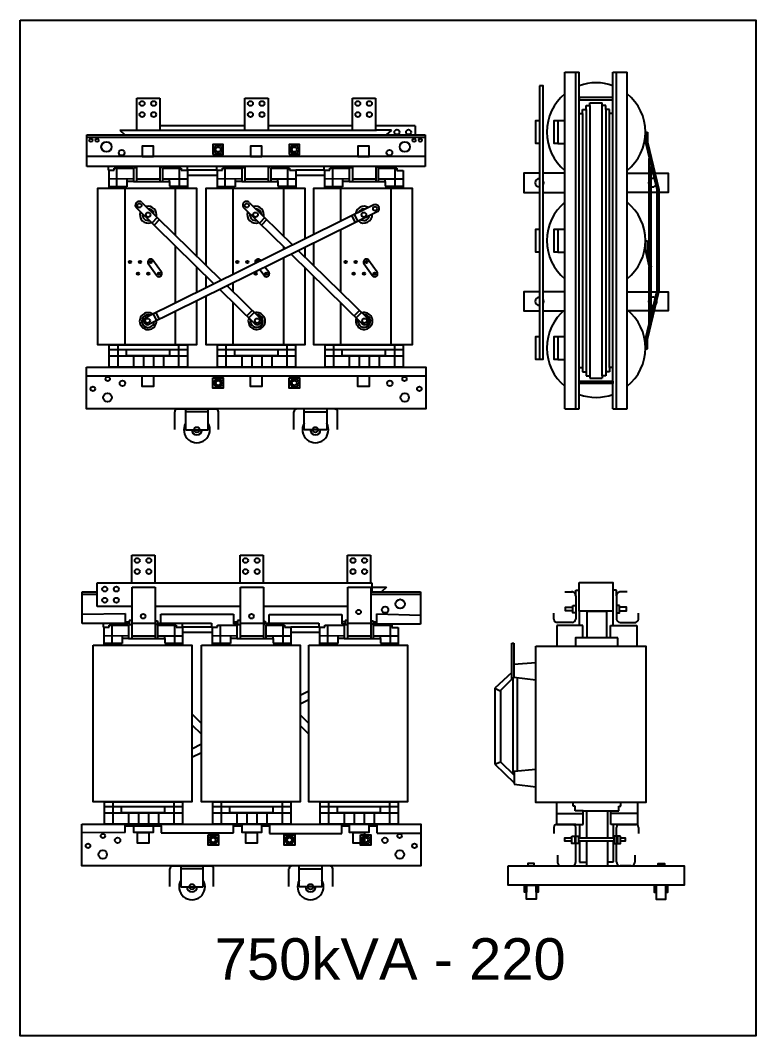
# Model space of a CAD drawing. Header units: millimetres. Extents: x 18098 to 54149, y 8095 to 18524.
# Drawn here: x 40223 to 43332, y 14235 to 18524 of the extents above; entities that cross this region are included whole.
import ezdxf

# ---------------------------------------------------------------- set-up
doc = ezdxf.new("R2010")
doc.units = ezdxf.units.MM
for name, color, linetype in [('BOBINA', 2, 'Continuous'), ('CULATRA', 1, 'Continuous'), ('DETALHE', 3, 'Continuous'), ('L1', 1, 'Continuous'), ('L2', 2, 'Continuous')]:
    doc.layers.add(name, color=color, linetype=linetype)
doc.styles.get("Standard").update_dxf_attribs({"font": 'arial.ttf'})

msp = doc.modelspace()

# ---------------------------------------------------------------- linework, layer by layer
at = {"layer": 'BOBINA'}
for points in [[(40968.2, 17338.1), (40968.2, 17153.1), (40551.4, 17153.1), (40551.4, 17814.2), (40968.2, 17814.2), (40968.2, 17527.9)], [(41009.3, 17487.7), (41009.3, 17814.2), (41426.1, 17814.2), (41426.1, 17600)], [(41463.3, 17618.4), (41463.3, 17814.2), (41880.1, 17814.2), (41880.1, 17153.1), (41463.3, 17153.1), (41463.3, 17340)], [(41426.1, 17564), (41426.1, 17524.1)], [(41463.3, 17487.7), (41463.3, 17582.3)], [(40968.2, 17482.6), (40968.2, 17438.6)], [(41426.1, 17478.8), (41426.1, 17358.4)], [(40968.2, 17438.6), (40968.2, 17374.2)], [(41009.3, 17394.5), (41009.3, 17442.4)], [(41463.3, 17340), (41463.3, 17442.4)], [(41426.1, 17358.4), (41426.1, 17153.1), (41009.3, 17153.1), (41009.3, 17358.4)]]:
    msp.add_lwpolyline(points, dxfattribs=at)
for points in [[(40530.8, 15884.1), (40947.6, 15884.1), (40947.6, 15223), (40530.8, 15223)], [(40988.7, 15884.1), (41405.5, 15884.1), (41405.5, 15223), (40988.7, 15223)], [(41442.7, 15884.1), (41859.5, 15884.1), (41859.5, 15223), (41442.7, 15223)], [(42402.8, 15880.6), (42867.4, 15880.6), (42867.4, 15220.7), (42402.8, 15220.7)]]:
    msp.add_lwpolyline(points, close=True, dxfattribs=at)
at = {"layer": 'CULATRA'}
for p, q in [((40643.3, 18059.5), (40665.5, 18039.9)), ((41172.9, 18077.7), (40812.4, 18077.7)), ((41626.9, 18077.7), (41270.2, 18077.7)), ((41891.8, 18077.7), (41724.2, 18077.7)), ((41792, 18059.5), (41729.4, 18059.5)), ((41792, 18059.5), (41769.9, 18039.9)), ((41891.8, 18077.7), (41891.8, 18039.9)), ((40505, 17906.2), (40505, 18039.9)), ((40505, 18039.9), (41935, 18039.9)), ((40505, 18030.1), (41935, 18030.1)), ((41935, 18039.9), (41935, 17906.2)), ((41935, 17948.1), (40505, 17948.1)), ((41935, 17906.2), (40505, 17906.2)), ((40594.2, 17906.2), (40594.2, 17890.5)), ((40594.2, 17890.5), (40598.4, 17890.5)), ((40662.6, 17906.2), (40662.6, 17899.1)), ((40669.5, 17906.2), (40669.5, 17899.1)), ((40704.4, 17906.2), (40704.4, 17902.6)), ((40704.4, 17902.6), (40716.4, 17902.6)), ((40823.5, 17902), (40813.6, 17902)), ((40823.5, 17906.2), (40823.5, 17902)), ((40929.6, 17890.5), (40929.6, 17907.2)), ((41052.1, 17890.5), (40929.6, 17890.5)), ((41052.1, 17906.2), (41052.1, 17890.5)), ((41052.1, 17890.5), (41056.2, 17890.5)), ((41145.2, 17906.2), (41145.2, 17905.3)), ((41145.2, 17905.3), (41162.3, 17905.3)), ((41162.3, 17906.2), (41162.3, 17902.6)), ((41162.3, 17902.6), (41174.3, 17902.6)), ((41279, 17901.6), (41271.5, 17901.6)), ((41279, 17906.2), (41279, 17901.6)), ((41506.1, 17890.5), (41387.5, 17890.5)), ((41506.1, 17907.2), (41506.1, 17890.5)), ((41506.1, 17890.5), (41510.2, 17890.5)), ((41602.8, 17906.2), (41602.8, 17904.6)), ((41602.8, 17904.6), (41616.3, 17904.6)), ((41616.3, 17906.2), (41616.3, 17902.6)), ((41616.3, 17902.6), (41628.3, 17902.6)), ((41735.7, 17902.9), (41725.4, 17902.9)), ((41735.7, 17906.2), (41735.7, 17902.9)), ((41751.2, 17903.1), (41751.2, 17906.2)), ((40929.6, 17870), (41056.2, 17870)), ((41387.5, 17869), (41510.2, 17869)), ((40664.3, 17814.2), (40664.3, 17153.1)), ((40877.3, 17814.2), (40877.3, 17617)), ((41122.1, 17814.2), (41122.1, 17508.3)), ((41335.1, 17814.2), (41335.1, 17613.2)), ((41576.1, 17814.2), (41576.1, 17674.1)), ((41789.1, 17814.2), (41789.1, 17153.1)), ((40736.9, 17754.5), (41072.6, 17425.7)), ((41190.9, 17754.5), (41374.5, 17574.6)), ((40711.3, 17734.2), (41041.8, 17410.5)), ((41717.1, 17743.6), (40751.8, 17267.5)), ((41735.1, 17716.4), (40766.8, 17238.8)), ((41165.3, 17734.2), (41343.7, 17559.4)), ((40802.3, 17690.4), (40779.6, 17667.3)), ((40811.1, 17681.8), (40788.4, 17658.7)), ((41256.3, 17690.4), (41233.6, 17667.3)), ((41265.1, 17681.8), (41242.4, 17658.7)), ((41624, 17697.6), (41638.3, 17668.5)), ((41635, 17703), (41649.4, 17674)), ((41576.1, 17638), (41576.1, 17377.2)), ((40877.3, 17571.7), (40877.3, 17349.5)), ((41335.1, 17567.9), (41335.1, 17555.2)), ((41399, 17550.6), (41691.8, 17263.9)), ((40783.6, 17511.3), (40819.5, 17460.8)), ((41122.1, 17508.3), (41122.1, 17450.1)), ((41237.5, 17511.3), (41239.8, 17508.2)), ((41335.1, 17519.1), (41335.1, 17353.3)), ((41368.3, 17535.4), (41668.6, 17241.2)), ((41695.4, 17511.3), (41731.3, 17460.8)), ((40799.3, 17445.2), (40763.9, 17495)), ((41253.3, 17445.2), (41235.6, 17470)), ((41258.8, 17481.4), (41273.5, 17460.8)), ((41711.1, 17445.2), (41675.8, 17495)), ((41122.1, 17414), (41122.1, 17377.2)), ((41066.3, 17386.5), (41214.6, 17241.2)), ((41097.1, 17401.7), (41237.8, 17263.9)), ((41100.2, 17403.2), (41100.2, 17398.6)), ((40877.3, 17349.5), (40877.3, 17329.4)), ((41122.1, 17331.8), (41122.1, 17153.1)), ((41335.1, 17353.3), (41335.1, 17153.1)), ((41576.1, 17331.8), (41576.1, 17284.4)), ((40784.9, 17284), (40799.4, 17255)), ((40795.7, 17289.4), (40810.2, 17260.4)), ((40877.3, 17293.3), (40877.3, 17153.1)), ((41202.7, 17298.3), (41180, 17275.1)), ((41211.3, 17289.8), (41188.6, 17266.7)), ((41576.1, 17284.4), (41576.1, 17153.1)), ((41656.7, 17298.3), (41634, 17275.1)), ((41665.3, 17289.8), (41642.6, 17266.7)), ((40503.5, 17021.7), (41936.6, 17021.7)), ((40921.8, 16882), (40921.8, 16794.5)), ((41017.3, 16870.1), (40921.8, 16870.1)), ((41017.3, 16794.5), (41017.3, 16882)), ((41422.8, 16794.5), (41422.8, 16882)), ((41422.8, 16870.1), (41518.3, 16870.1)), ((41518.3, 16882), (41518.3, 16794.5)), ((40921.8, 16794.5), (41017.3, 16794.5)), ((41518.3, 16794.5), (41422.8, 16794.5)), ((41708.8, 16147.6), (41708.8, 16109.7)), ((41708.8, 16129.4), (41771.5, 16129.4)), ((41771.5, 16129.4), (41749.3, 16109.7)), ((40484.4, 15976), (40484.4, 16109.7)), ((40484.4, 16109.7), (40548.3, 16109.7)), ((40484.4, 16100), (40548.3, 16100)), ((41704.9, 16109.7), (41914.4, 16109.7)), ((41704.9, 16100), (41914.4, 16100)), ((41914.4, 16109.7), (41914.4, 15973)), ((40793, 16048.7), (41153.7, 16048.7)), ((41250.9, 16048.7), (41607.7, 16048.7)), ((40484.4, 16014.8), (40666.4, 16018)), ((40666.4, 16018), (40666.4, 15976)), ((40816.6, 15977.1), (40816.6, 16014.9)), ((40816.6, 16014.9), (41124.6, 16014.9)), ((41124.6, 16014.9), (41124.6, 15975.1)), ((41274.6, 15977.1), (41274.6, 16014.6)), ((41274.6, 16014.6), (41582.2, 16014.6)), ((41582.2, 16014.6), (41582.2, 15974.5)), ((41730.7, 15973), (41730.7, 16016.2)), ((41730.7, 16016.2), (41914.4, 16011.7)), ((40683.9, 15976), (40484.4, 15976)), ((40573.7, 15976), (40573.7, 15960.4)), ((40573.7, 15960.4), (40577.8, 15960.4)), ((40642.1, 15976), (40642.1, 15968.9)), ((40648.9, 15976), (40648.9, 15968.9)), ((40666.4, 15983.1), (40683.9, 15983.1)), ((40695.9, 15988.3), (40683.9, 15988.3)), ((40683.9, 15988.3), (40683.9, 15972.4)), ((40683.9, 15972.4), (40695.9, 15972.4)), ((40793, 15986.9), (40803, 15986.9)), ((40803, 15971.9), (40793, 15971.9)), ((40803, 15986.9), (40803, 15971.9)), ((40803, 15977.1), (41031.5, 15977.1)), ((40909.1, 15960.4), (40909.1, 15977.1)), ((41031.5, 15960.4), (40909.1, 15960.4)), ((41031.5, 15977.1), (41031.5, 15960.4)), ((41031.5, 15960.4), (41035.7, 15960.4)), ((41124.6, 15983), (41141.7, 15983)), ((41124.6, 15975.1), (41141.7, 15975.1)), ((41153.7, 15988.3), (41141.7, 15988.3)), ((41141.7, 15988.3), (41141.7, 15972.4)), ((41141.7, 15972.4), (41153.7, 15972.4)), ((41250.9, 15986.3), (41258.5, 15986.3)), ((41258.5, 15971.5), (41250.9, 15971.5)), ((41258.5, 15986.3), (41258.5, 15971.5)), ((41258.5, 15977.1), (41485.5, 15977.1)), ((41485.5, 15960.4), (41366.9, 15960.4)), ((41485.5, 15977.1), (41485.5, 15960.4)), ((41485.5, 15960.4), (41489.7, 15960.4)), ((41595.7, 15983.6), (41582.2, 15983.6)), ((41582.2, 15974.5), (41595.7, 15974.5)), ((41607.7, 15988.3), (41595.7, 15988.3)), ((41595.7, 15988.3), (41595.7, 15972.4)), ((41595.7, 15972.4), (41607.7, 15972.4)), ((41704.9, 15987.8), (41715.2, 15987.8)), ((41715.2, 15972.8), (41704.9, 15972.8)), ((41715.2, 15987.8), (41715.2, 15972.8)), ((41715.2, 15983.1), (41730.7, 15983.1)), ((41914.4, 15973), (41716, 15973)), ((40909.1, 15939.9), (41035.7, 15939.9)), ((41366.9, 15938.9), (41489.7, 15938.9)), ((42489.1, 15220.7), (42489.1, 15127.7)), ((42559.7, 15204.4), (42559.7, 15220.7)), ((42568.9, 15204.4), (42559.7, 15204.4)), ((42568.9, 15185), (42568.9, 15204.4)), ((42602.6, 15185), (42568.9, 15185)), ((42602.6, 15127.7), (42602.6, 15185)), ((42602.6, 15185), (42719.1, 15185)), ((42616.1, 15185), (42616.1, 15071.3)), ((42705.4, 15185), (42705.4, 15071.3)), ((42719.1, 15127.7), (42719.1, 15185)), ((42719.1, 15185), (42752.8, 15185)), ((42752.8, 15185), (42752.8, 15204.4)), ((42752.8, 15204.4), (42762, 15204.4)), ((42762, 15204.4), (42762, 15220.7)), ((42832.6, 15220.7), (42832.6, 15127.7)), ((42489.1, 15174.2), (42602.6, 15174.2)), ((42832.6, 15174.2), (42719.1, 15174.2)), ((40667.1, 15093.2), (40667.1, 15129.1)), ((40667.1, 15121.1), (40702.8, 15121.1)), ((40702.8, 15121.1), (40818.1, 15121.1)), ((40818.1, 15121.1), (40818.1, 15129.1)), ((40818.1, 15121.1), (40818.1, 15092.2)), ((41123.8, 15092.2), (41123.8, 15129.1)), ((41123.8, 15121.4), (41160.6, 15121.4)), ((41243, 15121.8), (41276, 15121.8)), ((41276, 15129.1), (41276, 15088.9)), ((41582.8, 15088.9), (41582.8, 15129.1)), ((41582.8, 15121.2), (41614.6, 15121.2)), ((41697, 15122), (41730.9, 15122)), ((41730.9, 15090.6), (41730.9, 15129.1)), ((42586.2, 15127.7), (42586.2, 15071.3)), ((42729.9, 15071.3), (42729.9, 15127.7)), ((40667.1, 15093.2), (40483, 15091.5)), ((40818.1, 15092.2), (41123.8, 15092.2)), ((41276, 15088.9), (41582.8, 15088.9)), ((41730.9, 15090.6), (41916, 15090.6)), ((42586.2, 15056.3), (42586.2, 14967.6)), ((42616.1, 15056.3), (42616.1, 14952.2)), ((42705.4, 15056.3), (42705.4, 14952.2)), ((42729.9, 14970.1), (42729.9, 15056.3)), ((42586.2, 14967.6), (42616.1, 14967.6)), ((42705.4, 14970.1), (42729.9, 14970.1)), ((40901.2, 14951.9), (40901.2, 14864.4)), ((40996.7, 14940), (40901.2, 14940)), ((40996.7, 14864.4), (40996.7, 14951.9)), ((41402.3, 14864.4), (41402.3, 14951.9)), ((41402.3, 14940), (41497.7, 14940)), ((41497.7, 14951.9), (41497.7, 14864.4)), ((40901.2, 14864.4), (40996.7, 14864.4)), ((41497.7, 14864.4), (41402.3, 14864.4))]:
    msp.add_line(p, q, dxfattribs=at)
for points in [[(41037.2, 17956.3), (41081.2, 17956.3), (41081.2, 17999.4), (41037.2, 17999.4)], [(41359.6, 17956.3), (41403.6, 17956.3), (41403.6, 17999.4), (41359.6, 17999.4)], [(40503.5, 17059.2), (41936.6, 17059.2), (41936.6, 16882), (40503.5, 16882)], [(41037.2, 17013.5), (41081.2, 17013.5), (41081.2, 16970.5), (41037.2, 16970.5)], [(41359.6, 17013.5), (41403.6, 17013.5), (41403.6, 16970.5), (41359.6, 16970.5)], [(40483, 15129.1), (41916, 15129.1), (41916, 14951.9), (40483, 14951.9)], [(41016.7, 15083.3), (41060.7, 15083.3), (41060.7, 15040.3), (41016.7, 15040.3)], [(41339, 15083.3), (41383, 15083.3), (41383, 15040.3), (41339, 15040.3)], [(41661.2, 15083.3), (41705.1, 15083.3), (41705.1, 15040.3), (41661.2, 15040.3)], [(42284.8, 14952.2), (43029.8, 14952.2), (43029.8, 14871), (42284.8, 14871)], [(42368.1, 14952.2), (42395.2, 14952.2), (42395.2, 14962.4), (42368.1, 14962.4)], [(42946.4, 14952.2), (42919.3, 14952.2), (42919.3, 14962.4), (42946.4, 14962.4)], [(42354.6, 14871), (42363, 14871), (42363, 14841.2), (42354.6, 14841.2)], [(42363, 14871), (42404.1, 14871), (42404.1, 14811.3), (42363, 14811.3)], [(42404.1, 14871), (42412.5, 14871), (42412.5, 14841.2), (42404.1, 14841.2)], [(42910.4, 14871), (42902, 14871), (42902, 14841.2), (42910.4, 14841.2)], [(42951.6, 14871), (42910.4, 14871), (42910.4, 14811.3), (42951.6, 14811.3)], [(42959.9, 14871), (42951.6, 14871), (42951.6, 14841.2), (42959.9, 14841.2)]]:
    msp.add_lwpolyline(points, close=True, dxfattribs=at)
for points in [[(42417.4, 17878.1), (42352.2, 17878.1), (42352.2, 17796.9), (42417.4, 17796.9)], [(42525.5, 17878.1), (42432.9, 17878.1)], [(42788.5, 17878.1), (42881.7, 17878.1)], [(42890.4, 17878.1), (42897.1, 17878.1)], [(42905.8, 17878.1), (42961.9, 17878.1), (42961.9, 17796.9), (42922.4, 17796.9)], [(42432.9, 17796.9), (42525.5, 17796.9)], [(42881.7, 17796.9), (42788.5, 17796.9)], [(42913.6, 17796.9), (42890.4, 17796.9)], [(42417.4, 17377.1), (42352.2, 17377.1), (42352.2, 17295.9), (42417.4, 17295.9)], [(42525.5, 17377.1), (42432.9, 17377.1)], [(42788.5, 17377.1), (42881.7, 17377.1)], [(42890.4, 17377.1), (42913.6, 17377.1)], [(42922.3, 17377.1), (42961.9, 17377.1), (42961.9, 17295.9), (42890.4, 17295.9)], [(42432.9, 17295.9), (42525.5, 17295.9)], [(42881.7, 17295.9), (42788.5, 17295.9)]]:
    msp.add_lwpolyline(points, dxfattribs=at)
for centre, radius in [((40521.3, 18017.1), 6.98), ((40547.5, 18017.1), 6.98), ((41887.8, 18017.1), 6.98), ((41914, 18017.1), 6.98), ((40587.1, 17989.2), 21.5), ((40651.7, 17964.2), 12.1), ((41059.2, 17977.8), 17.8), ((41059.2, 17977.8), 10.3), ((41381.6, 17977.8), 17.8), ((41381.6, 17977.8), 10.3), ((41783.6, 17964.2), 12.1), ((41848.2, 17989.2), 21.5), ((40726.7, 17741.5), 8.74), ((40763.7, 17702.6), 9.74), ((41180.6, 17741.5), 8.74), ((41217.7, 17702.6), 9.74), ((41675.5, 17702.6), 9.74), ((41722.8, 17728.1), 8.74), ((40686.3, 17502.4), 5), ((40729.4, 17502.4), 5), ((40774.4, 17502.4), 5), ((41140.3, 17502.4), 5), ((41183.4, 17502.4), 5), ((41598.2, 17502.4), 5), ((41641.2, 17502.4), 5), ((41686.2, 17502.4), 5), ((40721, 17453.4), 5), ((40764.1, 17453.4), 5), ((40809.1, 17453.4), 5), ((41218.1, 17453.4), 5), ((41263.1, 17453.4), 5), ((41632.9, 17453.4), 5), ((41676, 17453.4), 5), ((41720.9, 17453.4), 5), ((40761.4, 17254.8), 10), ((41224.7, 17254.8), 10), ((41678.7, 17254.8), 10), ((40593, 17009.1), 9.05), ((40655, 16990.5), 11.4), ((41059.2, 16992), 17.8), ((41059.2, 16992), 10.3), ((41381.6, 16992), 17.8), ((41381.6, 16992), 10.3), ((41785.1, 16990.5), 11.4), ((41847.1, 17009.1), 9.05), ((40530.1, 16967.1), 9.53), ((40592.1, 16930.4), 18.1), ((41848, 16930.4), 18.1), ((41910, 16967.1), 9.53), ((40969.5, 16794.5), 11.3), ((41470.6, 16794.5), 11.3), ((41765.3, 16033.9), 13.3), ((41828.7, 16058.7), 19.5), ((40742.6, 16006.6), 9.68), ((41200.5, 16006.6), 9.68), ((41653.2, 16024.8), 9.68), ((40572.5, 15079), 9.05), ((40634.5, 15060.4), 11.4), ((41038.7, 15061.8), 17.8), ((41038.7, 15061.8), 10.3), ((41361, 15061.8), 17.8), ((41361, 15061.8), 10.3), ((41683.1, 15061.8), 17.8), ((41683.1, 15061.8), 10.3), ((41764.5, 15060.4), 11.4), ((41826.5, 15079), 9.05), ((40509.5, 15037), 9.53), ((40571.5, 15000.3), 18.1), ((41827.5, 15000.3), 18.1), ((41889.5, 15037), 9.53), ((40949, 14864.4), 11.3), ((41450, 14864.4), 11.3)]:
    msp.add_circle(centre, radius, dxfattribs=at)
for centre, radius, start, end in [((40725.6, 17742.5), 16.5, 46.642, 210.024), ((41179.6, 17742.5), 16.5, 46.642, 210.024), ((40763.7, 17702.6), 35.4, 159.0021, 292.1868), ((40763.7, 17702.6), 35.4, 159.0021, 292.1868), ((40763.7, 17702.6), 35.4, 346.7722, 104.4167), ((40763.7, 17702.6), 35.4, 346.7722, 104.4167), ((40763.7, 17702.6), 24.4, 4.2638, 86.9251), ((41217.7, 17702.6), 35.4, 159.0021, 292.1868), ((41217.7, 17702.6), 35.4, 159.0021, 292.1868), ((41217.7, 17702.6), 35.4, 346.7722, 104.4167), ((41217.7, 17702.6), 35.4, 346.7722, 104.4167), ((41217.7, 17702.6), 24.4, 4.2638, 86.9251), ((41675.5, 17702.6), 35.4, 57.4747, 175.1192), ((41675.5, 17702.6), 35.4, 57.4747, 175.1192), ((41675.5, 17702.6), 24.4, 74.9663, 157.6276), ((41724.1, 17728.7), 16.5, 311.8674, 115.2494), ((40763.7, 17702.6), 24.4, 170.7808, 280.4081), ((41217.7, 17702.6), 24.4, 170.7808, 280.4081), ((41675.5, 17702.6), 35.4, 229.7046, 2.8893), ((41675.5, 17702.6), 35.4, 229.7046, 2.8893), ((41675.5, 17702.6), 24.4, 241.4833, 351.1106), ((40774.4, 17502.4), 12.8, 26.9095, 215.3387), ((41228.3, 17502.4), 12.8, 26.9095, 205.7743), ((41228.3, 17502.4), 5, 27.4774, 205.0295), ((41686.2, 17502.4), 12.8, 26.9095, 215.3387), ((40809.1, 17453.4), 12.8, 210.637, 35.4323), ((41263.1, 17453.4), 12.8, 210.637, 35.4323), ((41720.9, 17453.4), 12.8, 210.637, 35.4323), ((40763.2, 17253.1), 35.6, 56.8542, 2.7277), ((41222.4, 17253.7), 35.6, 159.3603, 105.2339), ((41676.4, 17253.7), 35.6, 159.3603, 105.2339), ((40763.2, 17253.1), 26.6, 69.111, 353.8189), ((40761.1, 17254.1), 16.3, 124.871, 290.4644), ((41222.4, 17253.7), 26.6, 168.2691, 92.9771), ((41224.8, 17254), 16.3, 231.6236, 37.217), ((41676.4, 17253.7), 26.6, 168.2691, 92.9771), ((41678.8, 17254), 16.3, 231.6236, 37.217), ((40969.5, 16794.5), 55, 150.1435, 29.8565), ((41470.6, 16794.5), 55, 150.1435, 29.8565), ((40969.5, 16794.5), 21.7, 180, 0), ((41470.6, 16794.5), 21.7, 180, 0), ((40949, 14864.4), 55, 150.1435, 29.8565), ((41450, 14864.4), 55, 150.1435, 29.8565), ((40949, 14864.4), 21.7, 180, 0), ((41450, 14864.4), 21.7, 180, 0)]:
    msp.add_arc(centre, radius, start, end, dxfattribs=at)
at = {"layer": 'DETALHE'}
for p, q in [((40875.8, 16795.3), (40875.8, 16870.2)), ((40885.5, 16882), (41050.9, 16882)), ((41060.6, 16795.3), (41060.6, 16870.2)), ((41379.5, 16795.3), (41379.5, 16870.2)), ((41554.6, 16882), (41389.2, 16882)), ((41564.3, 16795.3), (41564.3, 16870.2)), ((42525.5, 16109.8), (42555.3, 16109.8)), ((42570.8, 16093.4), (42570.8, 15993.8)), ((42743.2, 16093.4), (42743.2, 15993.8)), ((42788.5, 16109.8), (42758.8, 16109.8)), ((42478.4, 15993.8), (42478.4, 16020.1)), ((42835.7, 15993.8), (42835.7, 16020.1)), ((42555.9, 15980.8), (42489.1, 15980.8)), ((42758.1, 15980.8), (42825, 15980.8)), ((42478.4, 15114.7), (42478.4, 15088.5)), ((42489.1, 15127.7), (42602.6, 15127.7)), ((42570.8, 15127.7), (42489.1, 15127.7)), ((42570.8, 14968.7), (42570.8, 15114.7)), ((42832.6, 15127.7), (42719.1, 15127.7)), ((42825.4, 15127.7), (42719.1, 15127.7)), ((42743.7, 15127.7), (42825.4, 15127.7)), ((42743.7, 14968.7), (42743.7, 15114.7)), ((42836.1, 15114.7), (42836.1, 15088.5)), ((42493.3, 14997.8), (42493.3, 14968.7)), ((42821.2, 14997.8), (42821.2, 14968.7)), ((40855.2, 14865.2), (40855.2, 14940.1)), ((40864.9, 14951.9), (41030.4, 14951.9)), ((41040, 14865.2), (41040, 14940.1)), ((41358.9, 14865.2), (41358.9, 14940.1)), ((41534, 14951.9), (41368.6, 14951.9)), ((41543.7, 14865.2), (41543.7, 14940.1)), ((42508.9, 14952.2), (42555.3, 14952.2)), ((42805.6, 14952.2), (42759.2, 14952.2))]:
    msp.add_line(p, q, dxfattribs=at)
for centre, radius, start, end in [((40887.8, 16870.2), 12, 101.207, 180), ((41048.6, 16870.2), 12, 0, 78.793), ((41391.5, 16870.2), 12, 101.207, 180), ((41552.3, 16870.2), 12, 0, 78.793), ((42554.3, 16093.4), 16.5, 0, 93.3125), ((42759.7, 16093.4), 16.5, 86.6875, 180), ((42491.6, 15993.8), 13.2, 180, 277.5762), ((42556, 15995.8), 15, 269.8365, 352.5873), ((42758.1, 15995.8), 15, 187.4127, 270.1635), ((42822.5, 15993.8), 13.2, 262.4238, 0), ((42491.6, 15114.7), 13.2, 82.4238, 180), ((42557.7, 15114.7), 13.2, 0, 97.5762), ((42756.8, 15114.7), 13.2, 82.4238, 180), ((42822.9, 15114.7), 13.2, 0, 97.5762), ((42509.8, 14968.7), 16.5, 180, 273.3125), ((42554.3, 14968.7), 16.5, 266.6875, 0), ((42760.2, 14968.7), 16.5, 180, 273.3125), ((42804.7, 14968.7), 16.5, 266.6875, 0), ((40867.3, 14940.1), 12, 101.207, 180), ((41028, 14940.1), 12, 0, 78.793), ((41371, 14940.1), 12, 101.207, 180), ((41531.7, 14940.1), 12, 0, 78.793)]:
    msp.add_arc(centre, radius, start, end, dxfattribs=at)
at = {"layer": 'L1'}
for p, q in [((42525.5, 16882.8), (42525.5, 18304)), ((42525.5, 18304), (42585.8, 18304)), ((42570.8, 16882.8), (42570.8, 18304)), ((42585.8, 16882.8), (42585.8, 18304)), ((42728.3, 16882.8), (42728.3, 18304)), ((42728.3, 18304), (42788.5, 18304)), ((42743.2, 16882.8), (42743.2, 18304)), ((42788.5, 16882.8), (42788.5, 18304)), ((40715.1, 18059.5), (40715.1, 18194.5)), ((40715.1, 18194.5), (40812.4, 18194.5)), ((40812.4, 18194.5), (40812.4, 18059.5)), ((41172.9, 18059.5), (41172.9, 18194.5)), ((41172.9, 18194.5), (41270.2, 18194.5)), ((41270.2, 18194.5), (41270.2, 18059.5)), ((41626.9, 18059.5), (41626.9, 18194.5)), ((41626.9, 18194.5), (41724.2, 18194.5)), ((41724.2, 18194.5), (41724.2, 18059.5)), ((42600.2, 18130.3), (42600.2, 18147.4)), ((42600.2, 18147.4), (42615.5, 18147.4)), ((42615.5, 18147.4), (42615.5, 18164.4)), ((42615.5, 18164.4), (42630.8, 18164.4)), ((42615.5, 18147.4), (42615.5, 17039.5)), ((42630.8, 18164.4), (42630.8, 18175.2)), ((42630.8, 18175.2), (42683.2, 18175.2)), ((42630.8, 18164.4), (42630.8, 17022.4)), ((42683.2, 18164.4), (42683.2, 18175.2)), ((42698.6, 18164.4), (42683.2, 18164.4)), ((42683.2, 17022.4), (42683.2, 18164.4)), ((42698.6, 18147.4), (42698.6, 18164.4)), ((42713.9, 18147.4), (42698.6, 18147.4)), ((42698.6, 18147.4), (42698.6, 17039.5)), ((42713.9, 18130.3), (42713.9, 18147.4)), ((42495, 18099.9), (42525.5, 18099.9)), ((42585.5, 18130.3), (42600.2, 18130.3)), ((42600.2, 18130.3), (42600.2, 17056.6)), ((42728.6, 18130.3), (42713.9, 18130.3)), ((42713.9, 17056.6), (42713.9, 18130.3)), ((40643.3, 18059.5), (41729.4, 18059.5)), ((42865.4, 18051.3), (42865.4, 18009.4)), ((42865.4, 18051.3), (42874.1, 18051.3)), ((42874.1, 18051.3), (42874.1, 18009.4)), ((42495, 18002.7), (42525.5, 18002.7)), ((42865.4, 18009.4), (42913.6, 17809.9)), ((42874.1, 18009.4), (42865.4, 18009.4)), ((42874.1, 18009.4), (42922.4, 17809.6)), ((42881.7, 17518.4), (42881.7, 17940.4)), ((40598.4, 17814.2), (40598.4, 17890.5)), ((40598.4, 17890.5), (40619.8, 17890.5)), ((40619.8, 17890.5), (40619.8, 17899.1)), ((40619.8, 17899.1), (40701.4, 17899.1)), ((40619.8, 17890.5), (40619.8, 17890.5)), ((40630.4, 17899.1), (40630.4, 17814.2)), ((40701.4, 17899.1), (40701.4, 17890.5)), ((40701.4, 17890.5), (40701.4, 17843.5)), ((40716.4, 17843.5), (40716.4, 17906.2)), ((40813.6, 17906.2), (40813.6, 17843.5)), ((40825.2, 17843.5), (40825.2, 17899.5)), ((40825.2, 17899.5), (40902.8, 17899.5)), ((40894.9, 17899.5), (40894.9, 17814.2)), ((40902.8, 17899.5), (40902.8, 17890.5)), ((40902.8, 17890.5), (40929.6, 17890.5)), ((40929.6, 17890.5), (40929.6, 17814.2)), ((41056.2, 17814.2), (41056.2, 17890.5)), ((41056.2, 17890.5), (41077.6, 17890.5)), ((41077.6, 17890.5), (41077.6, 17899.1)), ((41077.6, 17899.1), (41159.3, 17899.1)), ((41077.6, 17890.5), (41077.6, 17890.5)), ((41088.3, 17899.1), (41088.3, 17814.2)), ((41159.3, 17899.1), (41159.3, 17890.5)), ((41159.3, 17890.5), (41159.3, 17843.5)), ((41174.3, 17843.5), (41174.3, 17906.2)), ((41271.5, 17906.2), (41271.5, 17843.5)), ((41283.1, 17840.2), (41283.1, 17899.5)), ((41283.1, 17899.5), (41360.7, 17899.5)), ((41352.8, 17899.5), (41352.8, 17814.2)), ((41360.7, 17899.5), (41360.7, 17890.5)), ((41360.7, 17890.5), (41387.5, 17890.5)), ((41387.5, 17890.5), (41387.5, 17814.2)), ((41510.2, 17814.2), (41510.2, 17890.5)), ((41510.2, 17890.5), (41531.6, 17890.5)), ((41531.6, 17890.5), (41531.6, 17899.1)), ((41531.6, 17899.1), (41613.3, 17899.1)), ((41531.6, 17890.5), (41531.6, 17890.5)), ((41542.3, 17899.1), (41542.3, 17814.2)), ((41613.3, 17899.1), (41613.3, 17890.5)), ((41613.3, 17890.5), (41613.3, 17843.5)), ((41628.3, 17843.5), (41628.3, 17906.2)), ((41725.4, 17906.2), (41725.4, 17843.5)), ((41737.1, 17840.2), (41737.1, 17899.5)), ((41737.1, 17899.5), (41814.7, 17899.5)), ((41806.8, 17899.5), (41806.8, 17814.2)), ((41814.7, 17899.5), (41814.7, 17889.7)), ((41814.7, 17889.7), (41841.5, 17889.7)), ((41841.5, 17889.7), (41841.5, 17814.2)), ((42890.4, 17482.3), (42890.4, 17905.9)), ((40598.4, 17854.3), (40701.4, 17856)), ((40673.7, 17855.6), (40673.7, 17821)), ((40701.4, 17843.5), (40673.7, 17843.5)), ((40701.4, 17843.5), (40854.1, 17843.5)), ((40716.4, 17854.1), (40813.6, 17854.1)), ((40825.2, 17854.2), (40929.6, 17854.2)), ((40854.1, 17843.5), (40854.1, 17854.2)), ((40854.1, 17843.5), (40854.1, 17822.8)), ((41056.2, 17854.3), (41159.3, 17856)), ((41131.5, 17855.6), (41131.5, 17821)), ((41159.3, 17843.5), (41131.5, 17843.5)), ((41159.3, 17843.5), (41311.9, 17843.5)), ((41174.3, 17854.1), (41271.5, 17854.1)), ((41283.1, 17854.2), (41387.5, 17854.2)), ((41311.9, 17843.5), (41311.9, 17854.2)), ((41311.9, 17843.5), (41311.9, 17822.8)), ((41510.2, 17854.3), (41613.3, 17856)), ((41585.5, 17855.6), (41585.5, 17821)), ((41613.3, 17843.5), (41585.5, 17843.5)), ((41613.3, 17843.5), (41765.9, 17843.5)), ((41628.3, 17854.1), (41725.4, 17854.1)), ((41737.1, 17854.2), (41841.5, 17854.2)), ((41765.9, 17843.5), (41765.9, 17854.2)), ((41765.9, 17843.5), (41765.9, 17822.8)), ((40673.7, 17821), (40598.4, 17821)), ((40664.3, 17821), (40664.3, 17814.2)), ((40854.1, 17822.8), (40929.6, 17822.8)), ((41131.5, 17821), (41056.2, 17821)), ((41122.1, 17821), (41122.1, 17814.2)), ((41311.9, 17822.8), (41387.5, 17822.8)), ((41585.5, 17821), (41510.2, 17821)), ((41576.1, 17821), (41576.1, 17814.2)), ((41765.9, 17822.8), (41841.5, 17822.8)), ((42913.6, 17809.9), (42913.6, 17377)), ((42922.4, 17809.6), (42922.4, 17377.2)), ((42495, 17642), (42525.5, 17642)), ((42865.4, 17549.9), (42865.4, 17591.8)), ((42865.4, 17591.8), (42874.1, 17591.8)), ((42874.1, 17591.8), (42874.1, 17549.9)), ((42495, 17544.8), (42525.5, 17544.8)), ((42865.4, 17549.9), (42881.7, 17482.5)), ((42874.1, 17549.9), (42865.4, 17549.9)), ((42874.1, 17549.9), (42890.4, 17482.3)), ((42881.7, 17244.9), (42881.7, 17482.5)), ((42890.4, 17281), (42890.4, 17482.3)), ((42865.4, 17177.5), (42913.6, 17377)), ((42874.1, 17177.5), (42922.4, 17377.2)), ((42495, 17188), (42525.5, 17188)), ((42865.4, 17135.6), (42865.4, 17177.5)), ((42874.1, 17177.5), (42865.4, 17177.5)), ((42874.1, 17135.6), (42874.1, 17177.5)), ((40599.3, 17133.5), (40929.2, 17133.5)), ((41057.2, 17133.5), (41387, 17133.5)), ((41511.1, 17133.5), (41841, 17133.5)), ((42865.4, 17135.6), (42874.1, 17135.6)), ((40599.3, 17106.2), (40929.2, 17106.2)), ((40701.1, 17106.2), (40701.1, 17059.2)), ((40743.4, 17106.2), (40743.4, 17059.2)), ((40785.7, 17106.2), (40785.7, 17059.2)), ((40828, 17106.2), (40828, 17059.2)), ((41057.2, 17106.2), (41387, 17106.2)), ((41158.9, 17106.2), (41158.9, 17059.2)), ((41201.2, 17106.2), (41201.2, 17059.2)), ((41243.6, 17106.2), (41243.6, 17059.2)), ((41285.9, 17106.2), (41285.9, 17059.2)), ((41511.1, 17106.2), (41841, 17106.2)), ((41612.9, 17106.2), (41612.9, 17059.2)), ((41655.2, 17106.2), (41655.2, 17059.2)), ((41697.6, 17106.2), (41697.6, 17059.2)), ((41739.9, 17106.2), (41739.9, 17059.2)), ((42495, 17090.8), (42525.5, 17090.8)), ((42585.5, 17056.6), (42600.2, 17056.6)), ((42600.2, 17056.6), (42600.2, 17039.5)), ((42600.2, 17039.5), (42615.5, 17039.5)), ((42615.5, 17039.5), (42615.5, 17022.4)), ((42713.9, 17039.5), (42698.6, 17039.5)), ((42698.6, 17039.5), (42698.6, 17022.4)), ((42728.6, 17056.6), (42713.9, 17056.6)), ((42713.9, 17056.6), (42713.9, 17039.5)), ((42615.5, 17022.4), (42630.8, 17022.4)), ((42630.8, 17022.4), (42630.8, 17011.7)), ((42630.8, 17011.7), (42683.2, 17011.7)), ((42683.2, 17022.4), (42683.2, 17011.7)), ((42698.6, 17022.4), (42683.2, 17022.4)), ((42525.5, 16882.8), (42585.8, 16882.8)), ((42728.3, 16882.8), (42788.5, 16882.8)), ((40694.5, 16147.6), (40694.5, 16264.4)), ((40694.5, 16264.4), (40791.8, 16264.4)), ((40791.8, 16264.4), (40791.8, 16147.6)), ((41152.4, 16147.6), (41152.4, 16264.4)), ((41152.4, 16264.4), (41249.7, 16264.4)), ((41249.7, 16264.4), (41249.7, 16147.6)), ((41606.4, 16147.6), (41606.4, 16264.4)), ((41606.4, 16264.4), (41703.6, 16264.4)), ((41703.6, 16264.4), (41703.6, 16147.6)), ((40548.3, 16047.7), (40548.3, 16147.6)), ((40548.3, 16147.6), (41708.8, 16147.6)), ((40695.9, 15913.4), (40695.9, 16129.4)), ((40695.9, 16129.4), (40793, 16129.4)), ((40793, 16129.4), (40793, 15913.4)), ((41153.7, 15913.4), (41153.7, 16129.4)), ((41153.7, 16129.4), (41250.9, 16129.4)), ((41250.9, 16129.4), (41250.9, 15913.4)), ((41607.7, 15913.4), (41607.7, 16129.4)), ((41607.7, 16129.4), (41704.9, 16129.4)), ((41704.9, 16129.4), (41704.9, 15913.4)), ((42570.8, 16093.4), (42570.8, 16116.4)), ((42570.8, 16116.4), (42585.8, 16116.4)), ((42743.2, 16116.4), (42728.3, 16116.4)), ((42743.2, 16093.4), (42743.2, 16116.4)), ((40695.9, 16047.7), (40548.3, 16047.7)), ((42585.8, 16028.4), (42585.8, 15967.5)), ((42728.3, 16028.4), (42728.3, 15967.5)), ((40577.8, 15884.1), (40577.8, 15960.4)), ((40577.8, 15960.4), (40599.2, 15960.4)), ((40599.2, 15960.4), (40599.2, 15968.9)), ((40599.2, 15968.9), (40680.8, 15968.9)), ((40599.2, 15960.4), (40599.2, 15960.4)), ((40609.9, 15968.9), (40609.9, 15884.1)), ((40680.8, 15968.9), (40680.8, 15960.4)), ((40680.8, 15960.4), (40680.8, 15913.4)), ((40695.9, 15977.1), (40793, 15977.1)), ((40804.7, 15913.4), (40804.7, 15969.4)), ((40804.7, 15969.4), (40882.3, 15969.4)), ((40874.4, 15969.4), (40874.4, 15884.1)), ((40882.3, 15969.4), (40882.3, 15960.4)), ((40882.3, 15960.4), (40909.1, 15960.4)), ((40909.1, 15960.4), (40909.1, 15884.1)), ((41035.7, 15884.1), (41035.7, 15960.4)), ((41035.7, 15960.4), (41057.1, 15960.4)), ((41057.1, 15960.4), (41057.1, 15968.9)), ((41057.1, 15968.9), (41138.7, 15968.9)), ((41057.1, 15960.4), (41057.1, 15960.4)), ((41067.7, 15968.9), (41067.7, 15884.1)), ((41138.7, 15968.9), (41138.7, 15960.4)), ((41138.7, 15960.4), (41138.7, 15913.4)), ((41153.7, 15977.1), (41250.9, 15977.1)), ((41262.5, 15910.1), (41262.5, 15969.4)), ((41262.5, 15969.4), (41340.1, 15969.4)), ((41332.2, 15969.4), (41332.2, 15884.1)), ((41340.1, 15969.4), (41340.1, 15960.4)), ((41340.1, 15960.4), (41366.9, 15960.4)), ((41366.9, 15960.4), (41366.9, 15884.1)), ((41489.7, 15884.1), (41489.7, 15960.4)), ((41489.7, 15960.4), (41511, 15960.4)), ((41511, 15960.4), (41511, 15968.9)), ((41511, 15968.9), (41592.7, 15968.9)), ((41511, 15960.4), (41511, 15960.4)), ((41521.7, 15968.9), (41521.7, 15884.1)), ((41592.7, 15968.9), (41592.7, 15960.4)), ((41592.7, 15960.4), (41592.7, 15913.4)), ((41607.7, 15977.1), (41704.9, 15977.1)), ((41716.5, 15910.1), (41716.5, 15969.4)), ((41716.5, 15969.4), (41794.1, 15969.4)), ((41786.2, 15969.4), (41786.2, 15884.1)), ((41794.1, 15969.4), (41794.1, 15959.5)), ((41794.1, 15959.5), (41820.9, 15959.5)), ((41820.9, 15959.5), (41820.9, 15884.1)), ((42601.2, 15967.5), (42490.7, 15967.5)), ((42490.7, 15967.5), (42490.7, 15880.6)), ((42601.2, 15916.1), (42601.2, 15967.5)), ((42718.4, 15916.1), (42718.4, 15967.5)), ((42718.4, 15967.5), (42828.9, 15967.5)), ((42828.9, 15967.5), (42828.9, 15880.6)), ((40577.8, 15924.2), (40680.8, 15925.9)), ((40653.1, 15925.4), (40653.1, 15890.9)), ((40680.8, 15913.4), (40653.1, 15913.4)), ((40680.8, 15913.4), (40833.5, 15913.4)), ((40695.9, 15924), (40793, 15924)), ((40804.7, 15924.1), (40909.1, 15924.1)), ((40833.5, 15913.4), (40833.5, 15924.1)), ((40833.5, 15913.4), (40833.5, 15892.7)), ((41035.7, 15924.2), (41138.7, 15925.9)), ((41111, 15925.4), (41111, 15890.9)), ((41138.7, 15913.4), (41111, 15913.4)), ((41138.7, 15913.4), (41291.4, 15913.4)), ((41153.7, 15924), (41250.9, 15924)), ((41262.5, 15924.1), (41366.9, 15924.1)), ((41291.4, 15913.4), (41291.4, 15924.1)), ((41291.4, 15913.4), (41291.4, 15892.7)), ((41489.7, 15924.2), (41592.7, 15925.9)), ((41565, 15925.4), (41565, 15890.9)), ((41592.7, 15913.4), (41565, 15913.4)), ((41592.7, 15913.4), (41745.4, 15913.4)), ((41607.7, 15924), (41704.9, 15924)), ((41716.5, 15924.1), (41820.9, 15924.1)), ((41745.4, 15913.4), (41745.4, 15924.1)), ((41745.4, 15913.4), (41745.4, 15892.7)), ((40653.1, 15890.9), (40577.8, 15890.9)), ((40643.7, 15890.9), (40643.7, 15884.1)), ((40833.5, 15892.7), (40909.1, 15892.7)), ((41111, 15890.9), (41035.7, 15890.9)), ((41101.6, 15890.9), (41101.6, 15884.1)), ((41291.4, 15892.7), (41366.9, 15892.7)), ((41565, 15890.9), (41489.7, 15890.9)), ((41555.6, 15890.9), (41555.6, 15884.1)), ((41745.4, 15892.7), (41820.9, 15892.7)), ((42300.7, 15740.1), (42300.7, 15893.4)), ((42300.7, 15893.4), (42309.4, 15893.4)), ((42309.4, 15893.4), (42309.4, 15748.8)), ((42402.8, 15810.5), (42309.4, 15802.4)), ((42300.7, 15769.5), (42228.5, 15703.4)), ((42252.1, 15691.6), (42309.4, 15748.8)), ((42304.8, 15744.2), (42304.8, 15341.3)), ((42309.4, 15748.8), (42402.8, 15738.1)), ((42323.6, 15747.1), (42323.2, 15353.3)), ((42228.5, 15703.4), (42228.5, 15381.6)), ((42228.5, 15703.4), (42252.1, 15691.6)), ((42228.5, 15703.4), (42228.5, 15381.6)), ((41442.7, 15690.2), (41405.5, 15671.8)), ((41442.7, 15654.1), (41405.5, 15635.7)), ((42252.6, 15692.1), (42252.6, 15391.8)), ((40947.6, 15594), (40988.7, 15553.8)), ((41408.6, 15587.1), (41442.7, 15553.8)), ((40947.6, 15548.7), (40988.7, 15508.5)), ((41405.5, 15544.9), (41442.7, 15508.5)), ((40988.7, 15466.3), (40947.6, 15446)), ((40988.7, 15430.2), (40947.6, 15409.9)), ((42228.5, 15381.6), (42252.6, 15391.8)), ((42228.5, 15381.6), (42310.1, 15302.7)), ((42252.6, 15391.8), (42310.1, 15336.2)), ((42310.1, 15352), (42402.8, 15360.8)), ((42310.1, 15352), (42310.1, 15297.4)), ((42310.1, 15297.4), (42402.8, 15286.3)), ((40578.7, 15203.4), (40908.6, 15203.4)), ((41036.6, 15203.4), (41366.5, 15203.4)), ((41490.6, 15203.4), (41820.5, 15203.4)), ((40578.7, 15176.1), (40908.6, 15176.1)), ((40680.5, 15176.1), (40680.5, 15129.1)), ((40722.8, 15176.1), (40722.8, 15129.1)), ((40765.1, 15176.1), (40765.1, 15129.1)), ((40807.5, 15176.1), (40807.5, 15129.1)), ((41036.6, 15176.1), (41366.5, 15176.1)), ((41138.4, 15176.1), (41138.4, 15129.1)), ((41180.7, 15176.1), (41180.7, 15129.1)), ((41223, 15176.1), (41223, 15129.1)), ((41265.3, 15176.1), (41265.3, 15129.1)), ((41490.6, 15176.1), (41820.5, 15176.1)), ((41592.4, 15176.1), (41592.4, 15129.1)), ((41634.7, 15176.1), (41634.7, 15129.1)), ((41677, 15176.1), (41677, 15129.1)), ((41719.3, 15176.1), (41719.3, 15129.1))]:
    msp.add_line(p, q, dxfattribs=at)
for points in [[(40223.1, 18523.6), (43331.7, 18523.6), (43331.7, 14235.2), (40223.1, 14235.2)], [(42417.4, 18247.4), (42417.4, 17092.1), (42432.9, 17092.1), (42432.9, 18247.4)], [(42585.8, 18187.9), (42728.3, 18187.9), (42728.3, 18197.2), (42585.8, 18197.2)], [(42417.4, 18099.9), (42417.4, 18002.7), (42402.8, 18002.7), (42402.8, 18099.9)], [(42495, 18099.9), (42495, 18002.7), (42480.4, 18002.7), (42480.4, 18099.9)], [(40738.2, 17948.1), (40786.1, 17948.1), (40786.1, 17992.7), (40738.2, 17992.7)], [(41196.1, 17948.1), (41244, 17948.1), (41244, 17992.7), (41196.1, 17992.7)], [(41650.1, 17948.1), (41698, 17948.1), (41698, 17992.7), (41650.1, 17992.7)], [(42417.4, 17642), (42417.4, 17544.8), (42402.8, 17544.8), (42402.8, 17642)], [(42495, 17642), (42495, 17544.8), (42480.4, 17544.8), (42480.4, 17642)], [(42417.4, 17188), (42417.4, 17090.8), (42402.8, 17090.8), (42402.8, 17188)], [(42495, 17188), (42495, 17090.8), (42480.4, 17090.8), (42480.4, 17188)], [(40599.3, 17153.1), (40929.2, 17153.1), (40929.2, 17059.2), (40599.3, 17059.2)], [(40634.8, 17059.2), (40599.3, 17059.2), (40599.3, 17153.1), (40634.8, 17153.1)], [(40672, 17133.5), (40853.2, 17133.5), (40853.2, 17106.2), (40672, 17106.2)], [(40929.2, 17059.2), (40893.7, 17059.2), (40893.7, 17153.1), (40929.2, 17153.1)], [(41057.2, 17153.1), (41387, 17153.1), (41387, 17059.2), (41057.2, 17059.2)], [(41092.6, 17059.2), (41057.2, 17059.2), (41057.2, 17153.1), (41092.6, 17153.1)], [(41129.9, 17133.5), (41311.1, 17133.5), (41311.1, 17106.2), (41129.9, 17106.2)], [(41387, 17059.2), (41351.6, 17059.2), (41351.6, 17153.1), (41387, 17153.1)], [(41511.1, 17153.1), (41841, 17153.1), (41841, 17059.2), (41511.1, 17059.2)], [(41546.6, 17059.2), (41511.1, 17059.2), (41511.1, 17153.1), (41546.6, 17153.1)], [(41583.9, 17133.5), (41765.1, 17133.5), (41765.1, 17106.2), (41583.9, 17106.2)], [(41841, 17059.2), (41805.6, 17059.2), (41805.6, 17153.1), (41841, 17153.1)], [(40738.2, 17021.7), (40786.1, 17021.7), (40786.1, 16977.2), (40738.2, 16977.2)], [(41196.1, 17021.7), (41244, 17021.7), (41244, 16977.2), (41196.1, 16977.2)], [(41650.1, 17021.7), (41698, 17021.7), (41698, 16977.2), (41650.1, 16977.2)], [(42585.8, 16998.9), (42728.3, 16998.9), (42728.3, 16989.6), (42585.8, 16989.6)], [(42585.8, 16148.9), (42728.3, 16148.9), (42728.3, 16028.4), (42585.8, 16028.4)], [(42558.6, 16052), (42570.8, 16052), (42570.8, 16021.5), (42558.6, 16021.5)], [(42755.5, 16052), (42743.2, 16052), (42743.2, 16021.5), (42755.5, 16021.5)], [(42618.7, 16028.4), (42700.9, 16028.4), (42700.9, 15916.1), (42618.7, 15916.1)], [(42749.3, 15916.1), (42570.1, 15916.1), (42570.1, 15880.6), (42749.3, 15880.6)], [(40578.7, 15223), (40908.6, 15223), (40908.6, 15129.1), (40578.7, 15129.1)], [(40614.2, 15129.1), (40578.7, 15129.1), (40578.7, 15223), (40614.2, 15223)], [(40651.4, 15203.4), (40832.7, 15203.4), (40832.7, 15176.1), (40651.4, 15176.1)], [(40908.6, 15129.1), (40873.1, 15129.1), (40873.1, 15223), (40908.6, 15223)], [(41036.6, 15223), (41366.5, 15223), (41366.5, 15129.1), (41036.6, 15129.1)], [(41072.1, 15129.1), (41036.6, 15129.1), (41036.6, 15223), (41072.1, 15223)], [(41109.3, 15203.4), (41290.5, 15203.4), (41290.5, 15176.1), (41109.3, 15176.1)], [(41366.5, 15129.1), (41331, 15129.1), (41331, 15223), (41366.5, 15223)], [(41490.6, 15223), (41820.5, 15223), (41820.5, 15129.1), (41490.6, 15129.1)], [(41526.1, 15129.1), (41490.6, 15129.1), (41490.6, 15223), (41526.1, 15223)], [(41563.3, 15203.4), (41744.5, 15203.4), (41744.5, 15176.1), (41563.3, 15176.1)], [(41820.5, 15129.1), (41785, 15129.1), (41785, 15223), (41820.5, 15223)], [(40702.8, 15129.1), (40785.2, 15129.1), (40785.2, 15093.2), (40702.8, 15093.2)], [(41160.6, 15129.1), (41243, 15129.1), (41243, 15093.2), (41160.6, 15093.2)], [(41614.6, 15129.1), (41697, 15129.1), (41697, 15093.2), (41614.6, 15093.2)], [(40718.4, 15093.2), (40766.3, 15093.2), (40766.3, 15048.7), (40718.4, 15048.7)], [(41176.2, 15093.2), (41224.1, 15093.2), (41224.1, 15048.7), (41176.2, 15048.7)], [(41630.2, 15093.2), (41678.1, 15093.2), (41678.1, 15048.7), (41630.2, 15048.7)], [(42554.6, 15078.1), (42566.8, 15078.1), (42566.8, 15047.6), (42554.6, 15047.6)], [(42570.8, 15078.1), (42583.1, 15078.1), (42583.1, 15047.6), (42570.8, 15047.6)], [(42743.7, 15078.1), (42731.4, 15078.1), (42731.4, 15047.6), (42743.7, 15047.6)], [(42759.9, 15078.1), (42747.7, 15078.1), (42747.7, 15047.6), (42759.9, 15047.6)]]:
    msp.add_lwpolyline(points, close=True, dxfattribs=at)
for points in [[(42558.6, 16030.2), (42528.3, 16030.2), (42528.3, 16045.2), (42558.6, 16045.2)], [(42755.5, 16030.2), (42785.8, 16030.2), (42785.8, 16045.2), (42755.5, 16045.2)], [(42554.6, 15056.3), (42524.3, 15056.3), (42524.3, 15071.3), (42554.6, 15071.3)], [(42566.8, 15071.3), (42570.8, 15071.3)], [(42570.8, 15056.3), (42566.8, 15056.3)], [(42583.1, 15071.3), (42731.4, 15071.3)], [(42731.4, 15056.3), (42583.1, 15056.3)], [(42743.7, 15071.3), (42747.7, 15071.3)], [(42747.7, 15056.3), (42743.7, 15056.3)], [(42759.9, 15071.3), (42779.7, 15071.3), (42779.7, 15056.3), (42759.9, 15056.3)]]:
    msp.add_lwpolyline(points, dxfattribs=at)
for centre in [(40738, 18172.2), (40787, 18172.2), (41195.9, 18172.2), (41244.8, 18172.2), (41649.9, 18172.2), (41698.8, 18172.2), (40738, 18125.4), (40787, 18125.4), (41195.9, 18125.4), (41244.8, 18125.4), (41649.9, 18125.4), (41698.8, 18125.4), (41815.2, 18051.4), (41864.2, 18051.4), (40717.4, 16242.1), (40766.4, 16242.1), (41175.3, 16242.1), (41224.3, 16242.1), (41629.3, 16242.1), (41678.3, 16242.1), (40717.4, 16195.2), (40766.4, 16195.2), (41175.3, 16195.2), (41224.3, 16195.2), (41629.3, 16195.2), (41678.3, 16195.2), (40580.3, 16121.2), (40629.2, 16121.2), (40580.3, 16074.4), (40629.2, 16074.4)]:
    msp.add_circle(centre, 10.5, dxfattribs=at)
for centre, start, end in [((42417.7, 17837.5), 91.0013, 268.9987), ((42417.7, 17837.5), 329.5562, 30.4438), ((42896.4, 17837.5), 146.0262, 213.9738), ((42896.4, 17837.5), 67.9816, 109.6059), ((42896.4, 17837.5), 250.3941, 319.1922), ((42417.7, 17336.5), 91.0013, 268.9987), ((42417.7, 17336.5), 329.5562, 30.4438), ((42896.4, 17336.5), 146.0262, 213.9738), ((42896.4, 17336.5), 52.0897, 109.6059), ((42896.4, 17336.5), 319.1036, 13.7227), ((42896.4, 17336.5), 250.3941, 280.7365)]:
    msp.add_arc(centre, 17.7, start, end, dxfattribs=at)
at = {"layer": 'L2'}
for centre, start, end in [((42657, 18051.3), 70.0002, 109.9998), ((42657, 18051.3), 129.1269, 230.8731), ((42657, 18051.3), 309.1269, 50.8731), ((42657, 17593.4), 129.1269, 230.8731), ((42657, 17593.4), 309.1269, 50.8731), ((42657, 17139.4), 129.1269, 230.8731), ((42657, 17139.4), 309.1269, 50.8731), ((42657, 17139.4), 250.0002, 289.9998)]:
    msp.add_arc(centre, 208.4, start, end, dxfattribs=at)

# ---------------------------------------------------------------- texts
at = {"layer": 'L1'}
msp.add_text('750kVA - 220', height=175.263, dxfattribs=at).set_placement((41045.1, 14471.5))

doc.saveas('drawing.dxf')
